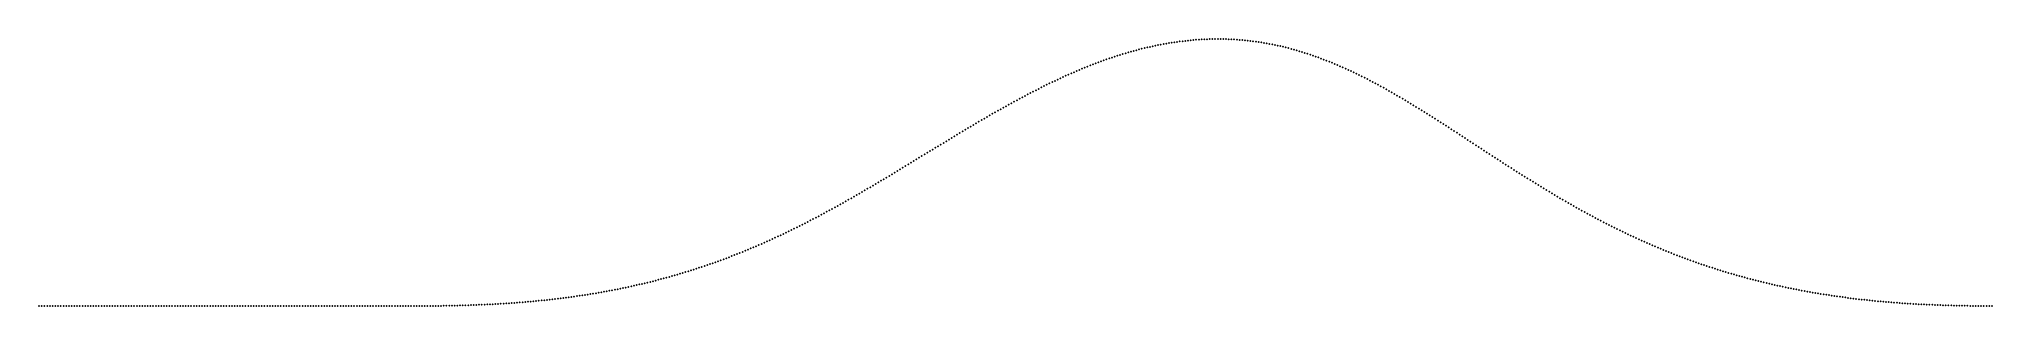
# Model space of a CAD drawing. Header units: metres. Extents: x 0 to 360, y 0 to 49.
import ezdxf

# ---------------------------------------------------------------- set-up
doc = ezdxf.new("R2010")
doc.units = ezdxf.units.M

msp = doc.modelspace()

# ---------------------------------------------------------------- linework, layer by layer
for p in [(201, 46.76), (201.5, 46.91), (202, 47.04), (202.5, 47.18), (203, 47.31), (203.5, 47.44), (204, 47.56), (204.5, 47.68), (205, 47.79), (205.5, 47.9), (206, 48.01), (206.5, 48.11), (207, 48.21), (207.5, 48.3), (208, 48.39), (208.5, 48.48), (209, 48.56), (209.5, 48.64), (210, 48.71), (210.5, 48.78), (211, 48.84), (211.5, 48.9), (212, 48.95), (212.5, 49), (213, 49.05), (213.5, 49.09), (214, 49.13), (214.5, 49.16), (215, 49.18), (215.5, 49.2), (216, 49.22), (216.5, 49.23), (217, 49.24), (217.5, 49.24), (218, 49.24), (218.5, 49.23), (219, 49.22), (219.5, 49.2), (220, 49.18), (220.5, 49.15), (221, 49.12), (221.5, 49.08), (222, 49.04), (222.5, 48.99), (223, 48.94), (223.5, 48.88), (224, 48.82), (224.5, 48.75), (225, 48.68), (225.5, 48.6), (226, 48.52), (226.5, 48.43), (227, 48.34), (227.5, 48.24), (228, 48.14), (228.5, 48.03), (229, 47.92), (229.5, 47.8), (230, 47.68), (230.5, 47.55), (231, 47.42), (231.5, 47.28), (232, 47.14), (232.5, 46.99), (233, 46.84), (191.5, 43.33), (192, 43.54), (192.5, 43.75), (193, 43.96), (193.5, 44.16), (194, 44.36), (194.5, 44.55), (195, 44.75), (195.5, 44.93), (196, 45.12), (196.5, 45.3), (197, 45.48), (197.5, 45.65), (198, 45.82), (198.5, 45.99), (199, 46.15), (199.5, 46.31), (200, 46.47), (200.5, 46.62), (233.5, 46.68), (234, 46.52), (234.5, 46.35), (235, 46.18), (235.5, 46.01), (236, 45.83), (236.5, 45.64), (237, 45.45), (237.5, 45.26), (238, 45.06), (238.5, 44.86), (239, 44.65), (239.5, 44.44), (240, 44.22), (240.5, 44), (241, 43.78), (241.5, 43.55), (242, 43.32), (184, 39.79), (184.5, 40.05), (185, 40.3), (185.5, 40.55), (186, 40.79), (186.5, 41.04), (187, 41.28), (187.5, 41.52), (188, 41.76), (188.5, 41.99), (189, 42.22), (189.5, 42.45), (190, 42.67), (190.5, 42.89), (191, 43.11), (242.5, 43.08), (243, 42.84), (243.5, 42.6), (244, 42.35), (244.5, 42.1), (245, 41.84), (245.5, 41.58), (246, 41.32), (246.5, 41.05), (247, 40.79), (247.5, 40.51), (248, 40.24), (248.5, 39.96), (249, 39.68), (177, 36.01), (177.5, 36.29), (178, 36.57), (178.5, 36.85), (179, 37.13), (179.5, 37.4), (180, 37.68), (180.5, 37.95), (181, 38.22), (181.5, 38.49), (182, 38.75), (182.5, 39.02), (183, 39.28), (183.5, 39.54), (249.5, 39.39), (250, 39.11), (250.5, 38.82), (251, 38.53), (251.5, 38.23), (252, 37.93), (252.5, 37.63), (253, 37.33), (253.5, 37.03), (254, 36.72), (254.5, 36.42), (255, 36.11), (171, 32.5), (171.5, 32.8), (172, 33.1), (172.5, 33.39), (173, 33.69), (173.5, 33.98), (174, 34.28), (174.5, 34.57), (175, 34.86), (175.5, 35.15), (176, 35.44), (176.5, 35.72), (255.5, 35.79), (256, 35.48), (256.5, 35.17), (257, 34.85), (257.5, 34.53), (258, 34.21), (258.5, 33.89), (259, 33.57), (259.5, 33.25), (260, 32.92), (260.5, 32.6), (165, 28.86), (165.5, 29.17), (166, 29.47), (166.5, 29.78), (167, 30.08), (167.5, 30.39), (168, 30.69), (168.5, 30.99), (169, 31.3), (169.5, 31.6), (170, 31.9), (170.5, 32.2), (261, 32.27), (261.5, 31.95), (262, 31.62), (262.5, 31.29), (263, 30.97), (263.5, 30.64), (264, 30.31), (264.5, 29.98), (265, 29.66), (265.5, 29.33), (266, 29), (159, 25.2), (159.5, 25.51), (160, 25.81), (160.5, 26.11), (161, 26.42), (161.5, 26.72), (162, 27.03), (162.5, 27.33), (163, 27.64), (163.5, 27.95), (164, 28.25), (164.5, 28.56), (266.5, 28.67), (267, 28.35), (267.5, 28.02), (268, 27.69), (268.5, 27.37), (269, 27.04), (269.5, 26.72), (270, 26.4), (270.5, 26.07), (271, 25.75), (271.5, 25.43), (153, 21.61), (153.5, 21.91), (154, 22.2), (154.5, 22.5), (155, 22.8), (155.5, 23.09), (156, 23.39), (156.5, 23.69), (157, 23.99), (157.5, 24.29), (158, 24.6), (158.5, 24.9), (272, 25.11), (272.5, 24.79), (273, 24.47), (273.5, 24.16), (274, 23.84), (274.5, 23.53), (275, 23.22), (275.5, 22.9), (276, 22.6), (276.5, 22.29), (277, 21.98), (277.5, 21.68), (147, 18.19), (147.5, 18.46), (148, 18.74), (148.5, 19.02), (149, 19.31), (149.5, 19.59), (150, 19.87), (150.5, 20.16), (151, 20.45), (151.5, 20.74), (152, 21.03), (152.5, 21.32), (278, 21.37), (278.5, 21.07), (279, 20.77), (279.5, 20.47), (280, 20.18), (280.5, 19.88), (281, 19.59), (281.5, 19.3), (282, 19.01), (282.5, 18.73), (283, 18.44), (283.5, 18.16), (140, 14.51), (140.5, 14.76), (141, 15.01), (141.5, 15.26), (142, 15.52), (142.5, 15.78), (143, 16.04), (143.5, 16.3), (144, 16.56), (144.5, 16.83), (145, 17.1), (145.5, 17.37), (146, 17.64), (146.5, 17.91), (284, 17.88), (284.5, 17.6), (285, 17.33), (285.5, 17.05), (286, 16.78), (286.5, 16.51), (287, 16.25), (287.5, 15.98), (288, 15.72), (288.5, 15.46), (289, 15.2), (289.5, 14.95), (290, 14.7), (290.5, 14.45), (132, 10.82), (132.5, 11.03), (133, 11.25), (133.5, 11.46), (134, 11.68), (134.5, 11.91), (135, 12.13), (135.5, 12.36), (136, 12.59), (136.5, 12.82), (137, 13.06), (137.5, 13.29), (138, 13.53), (138.5, 13.77), (139, 14.02), (139.5, 14.26), (291, 14.2), (291.5, 13.95), (292, 13.71), (292.5, 13.47), (293, 13.23), (293.5, 13), (294, 12.76), (294.5, 12.53), (295, 12.3), (295.5, 12.08), (296, 11.85), (296.5, 11.63), (297, 11.41), (297.5, 11.2), (298, 10.98), (122.5, 7.21), (123, 7.38), (123.5, 7.55), (124, 7.73), (124.5, 7.9), (125, 8.08), (125.5, 8.26), (126, 8.44), (126.5, 8.63), (127, 8.81), (127.5, 9), (128, 9.2), (128.5, 9.39), (129, 9.59), (129.5, 9.79), (130, 9.99), (130.5, 10.19), (131, 10.4), (131.5, 10.61), (298.5, 10.77), (299, 10.56), (299.5, 10.35), (300, 10.15), (300.5, 9.95), (301, 9.75), (301.5, 9.55), (302, 9.36), (302.5, 9.17), (303, 8.98), (303.5, 8.79), (304, 8.6), (304.5, 8.42), (305, 8.24), (305.5, 8.06), (306, 7.89), (306.5, 7.71), (307, 7.54), (307.5, 7.37), (308, 7.21), (109.5, 3.63), (110, 3.74), (110.5, 3.85), (111, 3.97), (111.5, 4.08), (112, 4.2), (112.5, 4.33), (113, 4.45), (113.5, 4.57), (114, 4.7), (114.5, 4.83), (115, 4.96), (115.5, 5.1), (116, 5.24), (116.5, 5.37), (117, 5.51), (117.5, 5.66), (118, 5.8), (118.5, 5.95), (119, 6.1), (119.5, 6.25), (120, 6.41), (120.5, 6.56), (121, 6.72), (121.5, 6.88), (122, 7.05), (308.5, 7.05), (309, 6.88), (309.5, 6.72), (310, 6.57), (310.5, 6.41), (311, 6.26), (311.5, 6.11), (312, 5.96), (312.5, 5.82), (313, 5.67), (313.5, 5.53), (314, 5.39), (314.5, 5.26), (315, 5.12), (315.5, 4.99), (316, 4.86), (316.5, 4.73), (317, 4.61), (317.5, 4.48), (318, 4.36), (318.5, 4.24), (319, 4.12), (319.5, 4), (320, 3.89), (320.5, 3.78), (321, 3.67), (1.5, 0), (2.5, 0), (3, 0), (4, 0), (5.5, 0), (7.5, 0), (8, 0), (8.5, 0), (13, 0), (13.5, 0), (15, 0), (16, 0), (22, 0), (22.5, 0), (24.5, 0), (25.5, 0), (26.5, 0), (29, 0), (32, 0), (34.5, 0), (37.5, 0), (40, 0), (44, 0), (44.5, 0), (45, 0), (47, 0), (47.5, 0), (49, 0), (50, 0), (50.5, 0), (51, 0), (53, 0), (54, 0), (54.5, 0), (55, 0), (57.5, 0), (58.5, 0), (60.5, 0), (62.5, 0), (63.5, 0), (64.5, 0), (65.5, 0), (68.5, 0), (69.5, 0), (70.5, 0), (71, 0), (71.5, 0), (72, 0.01), (72.5, 0.01), (73, 0.01), (73.5, 0.02), (74, 0.02), (74.5, 0.03), (75, 0.04), (75.5, 0.04), (76, 0.05), (76.5, 0.06), (77, 0.07), (77.5, 0.09), (78, 0.1), (78.5, 0.11), (79, 0.13), (79.5, 0.14), (80, 0.16), (80.5, 0.18), (81, 0.2), (81.5, 0.22), (82, 0.24), (82.5, 0.26), (83, 0.28), (83.5, 0.31), (84, 0.33), (84.5, 0.36), (85, 0.39), (85.5, 0.42), (86, 0.45), (86.5, 0.48), (87, 0.51), (87.5, 0.55), (88, 0.58), (88.5, 0.62), (89, 0.66), (89.5, 0.7), (90, 0.74), (90.5, 0.78), (91, 0.83), (91.5, 0.87), (92, 0.92), (92.5, 0.97), (93, 1.02), (93.5, 1.07), (94, 1.13), (94.5, 1.18), (95, 1.24), (95.5, 1.29), (96, 1.35), (96.5, 1.41), (97, 1.48), (97.5, 1.54), (98, 1.61), (98.5, 1.68), (99, 1.74), (99.5, 1.82), (100, 1.89), (100.5, 1.96), (101, 2.04), (101.5, 2.12), (102, 2.2), (102.5, 2.28), (103, 2.36), (103.5, 2.45), (104, 2.54), (104.5, 2.63), (105, 2.72), (105.5, 2.81), (106, 2.91), (106.5, 3), (107, 3.1), (107.5, 3.2), (108, 3.31), (108.5, 3.41), (109, 3.52), (321.5, 3.56), (322, 3.45), (322.5, 3.35), (323, 3.25), (323.5, 3.14), (324, 3.05), (324.5, 2.95), (325, 2.85), (325.5, 2.76), (326, 2.67), (326.5, 2.58), (327, 2.49), (327.5, 2.4), (328, 2.32), (328.5, 2.24), (329, 2.16), (329.5, 2.08), (330, 2), (330.5, 1.92), (331, 1.85), (331.5, 1.78), (332, 1.71), (332.5, 1.64), (333, 1.57), (333.5, 1.5), (334, 1.44), (334.5, 1.38), (335, 1.32), (335.5, 1.26), (336, 1.2), (336.5, 1.14), (337, 1.09), (337.5, 1.04), (338, 0.99), (338.5, 0.94), (339, 0.89), (339.5, 0.84), (340, 0.8), (340.5, 0.75), (341, 0.71), (341.5, 0.67), (342, 0.63), (342.5, 0.59), (343, 0.56), (343.5, 0.52), (344, 0.49), (344.5, 0.46), (345, 0.42), (345.5, 0.39), (346, 0.37), (346.5, 0.34), (347, 0.31), (347.5, 0.29), (348, 0.26), (348.5, 0.24), (349, 0.22), (349.5, 0.2), (350, 0.18), (350.5, 0.16), (351, 0.14), (351.5, 0.13), (352, 0.11), (352.5, 0.1), (353, 0.09), (353.5, 0.08), (354, 0.06), (354.5, 0.05), (355, 0.05), (355.5, 0.04), (356, 0.03), (356.5, 0.02), (357, 0.02), (357.5, 0.01), (358, 0.01), (358.5, 0.01), (359, 0), (359.5, 0), (360, 0), (0.5, 0), (1, 0), (2, 0), (3.5, 0), (4.5, 0), (5, 0), (6, 0), (6.5, 0), (7, 0), (9, 0), (9.5, 0), (10, 0), (10.5, 0), (11, 0), (11.5, 0), (12, 0), (12.5, 0), (14, 0), (14.5, 0), (15.5, 0), (16.5, 0), (17, 0), (17.5, 0), (18, 0), (18.5, 0), (19, 0), (19.5, 0), (20, 0), (20.5, 0), (21, 0), (21.5, 0), (23, 0), (23.5, 0), (24, 0), (25, 0), (26, 0), (27, 0), (27.5, 0), (28, 0), (28.5, 0), (29.5, 0), (30, 0), (30.5, 0), (31, 0), (31.5, 0), (32.5, 0), (33, 0), (33.5, 0), (34, 0), (35, 0), (35.5, 0), (36, 0), (36.5, 0), (37, 0), (38, 0), (38.5, 0), (39, 0), (39.5, 0), (40.5, 0), (41, 0), (41.5, 0), (42, 0), (42.5, 0), (43, 0), (43.5, 0), (45.5, 0), (46, 0), (46.5, 0), (48, 0), (48.5, 0), (49.5, 0), (51.5, 0), (52, 0), (52.5, 0), (53.5, 0), (55.5, 0), (56, 0), (56.5, 0), (57, 0), (58, 0), (59, 0), (59.5, 0), (60, 0), (61, 0), (61.5, 0), (62, 0), (63, 0), (64, 0), (65, 0), (66, 0), (66.5, 0), (67, 0), (67.5, 0), (68, 0), (69, 0), (70, 0)]:
    msp.add_point(p)

doc.saveas('drawing.dxf')
